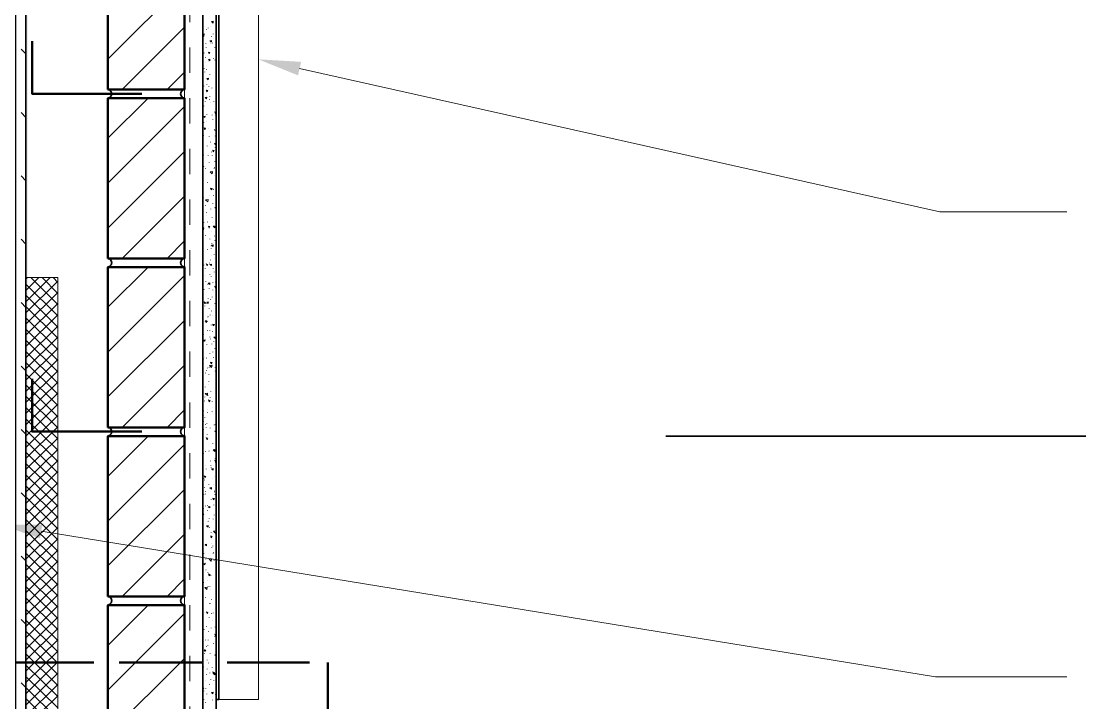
# Model space of a CAD drawing. Header units: inches. Extents: x 5 to 516, y -193 to 129.
# Drawn here: x 78.024 to 82.201, y -177.615 to -174.925 of the extents above; entities that cross this region are included whole.
import ezdxf

# ---------------------------------------------------------------- set-up
doc = ezdxf.new("R2010")
doc.units = ezdxf.units.IN
doc.header["$MEASUREMENT"] = 0
doc.linetypes.add('PDF_IMPORT', pattern=[1, 0.8, -0.2])
doc.layers.add('PDF8_Geometry', color=7, linetype='Continuous')
doc.layers.add('PDF8_Solid Fills', color=7, linetype='Continuous')

msp = doc.modelspace()

# ---------------------------------------------------------------- hatches: boundary and pattern name
at = {"layer": 'PDF8_Solid Fills', "transparency": 33554559}
msp.add_hatch(color=256, dxfattribs=at).paths.add_polyline_path([(78.0487701, -188.5757832), (78.0444044, -188.5757832), (78.0444044, -189.8902278), (78.0488489, -189.8857834), (78.0488487, -171.2291155), (78.0477376, -171.2291155)])

# ---------------------------------------------------------------- linework, layer by layer
at = {"layer": 'PDF8_Geometry', "lineweight": 35}
for points in [[(78.0021816, -189.8957837), (78.0021816, -171.2291155), (78.0432928, -171.2291155), (78.0432928, -189.8957837)], [(78.7410688, -179.7291162), (78.7410688, -171.2291155), (78.793291, -171.2291155), (78.793291, -179.7291162)], [(78.8044052, -171.6457817), (78.8044052, -177.6013378), (78.7932941, -177.6013378), (78.7932941, -171.6457817)]]:
    msp.add_lwpolyline(points, close=True, dxfattribs=at)
at = {"layer": 'PDF8_Geometry', "lineweight": 15}
for points in [[(78.7410688, -179.7291162), (78.7410688, -171.2291155), (78.6688466, -171.2291155), (78.6688466, -179.7291162)], [(78.7921801, -175.6791156), (78.7921801, -175.6802267)], [(78.1688483, -189.8957837), (78.1688483, -175.9368932), (78.0432928, -175.9368932), (78.0432928, -189.8957837)]]:
    msp.add_lwpolyline(points, close=True, dxfattribs=at)
at = {"layer": 'PDF8_Geometry', "linetype": 'PDF_IMPORT', "lineweight": 15, "ltscale": 0.084444}
msp.add_lwpolyline([(78.6899575, -179.7291162), (78.6899575, -171.229115)], dxfattribs=at)
at = {"layer": 'PDF8_Geometry', "lineweight": 15}
for points in [[(78.8044052, -171.6457822), (78.9599608, -171.6457822), (78.9599608, -177.6013384), (78.8044052, -177.6013384)], [(78.3666248, -175.0746709), (78.6688471, -174.7724487)], [(78.7821839, -174.9257821), (78.7821839, -174.9324488), (78.7755172, -174.9268933)], [(78.7821839, -174.9257824), (78.7755172, -174.9268935)], [(78.4232926, -175.1946706), (78.6688482, -174.949115)], [(78.7466242, -174.9757822), (78.745513, -174.9857822), (78.7410686, -174.9813378)], [(78.7466252, -174.9757815), (78.7410697, -174.9768926)], [(78.7477374, -174.9757815), (78.7477374, -174.9746704)], [(78.7555138, -174.9580045), (78.7555138, -174.9568933)], [(78.7621824, -174.9524491), (78.7621824, -174.951338)], [(78.771071, -174.9468938), (78.771071, -174.9457827)], [(78.7821839, -174.9768937), (78.7821839, -174.9757826)], [(78.7532939, -175.01356), (78.7532939, -175.0124489)], [(78.7755152, -175.0013372), (78.7688485, -175.0024483)], [(78.7755152, -175.0013381), (78.7755152, -175.0068936), (78.7688485, -175.0024492)], [(78.7721831, -175.0124489), (78.7721831, -175.0113378)], [(78.7755152, -174.9868933), (78.7755152, -174.9857822)], [(78.7788473, -175.0124489), (78.7788473, -175.0113378)], [(78.0432922, -175.0546706), (78.0244033, -175.0357817)], [(78.7466252, -175.0513374), (78.7466252, -175.0502263)], [(78.7544061, -175.0291149), (78.7544061, -175.0280038)], [(78.7688466, -175.0491153), (78.763291, -175.046893)], [(78.7688478, -175.049115), (78.7655145, -175.0546706), (78.7632923, -175.0468928)], [(78.788848, -175.0302271), (78.788848, -175.029116)], [(78.7510695, -175.0702266), (78.7510695, -175.0691155)], [(78.7521817, -175.090227), (78.7521817, -175.0891158)], [(78.7621824, -175.0835594), (78.7621824, -175.0824483)], [(78.7688466, -175.0757817), (78.7688466, -175.0813373), (78.763291, -175.0768929)], [(78.7688466, -175.075782), (78.763291, -175.0768931)], [(78.7832915, -175.0735598), (78.7832915, -175.0724487)], [(78.7877358, -175.0791152), (78.7877358, -175.0780041)], [(78.59996, -175.1946706), (78.6688489, -175.1257817)], [(78.7466252, -175.1135605), (78.7466252, -175.1124494)], [(78.7488496, -175.1257822), (78.7488496, -175.1246711)], [(78.7555138, -175.1168925), (78.7555138, -175.1157814)], [(78.7688466, -175.1357818), (78.7688466, -175.1346707)], [(78.7932923, -175.1180047), (78.7932923, -175.1168936)], [(78.7932923, -175.1346707), (78.7932923, -175.1335596)], [(79.1221814, -175.1124483), (81.6488483, -175.6768928), (82.1488483, -175.6768928)], [(78.742181, -175.1880042), (78.742181, -175.186893)], [(78.745513, -175.1813378), (78.745513, -175.1802266)], [(78.756626, -175.1746714), (78.756626, -175.1735603)], [(78.7632935, -175.1502265), (78.7621824, -175.1568932), (78.7566269, -175.1513376)], [(78.7632946, -175.1502268), (78.756628, -175.1513379)], [(78.7644023, -175.1824488), (78.7644023, -175.1813377)], [(78.7766274, -175.1891152), (78.7766274, -175.1880041)], [(78.3666248, -175.3868929), (78.5255137, -175.2291151)], [(78.7566249, -175.2246713), (78.7555138, -175.231338), (78.7499582, -175.2257824)], [(78.756626, -175.2246716), (78.7499593, -175.2257827)], [(78.7610702, -175.1991159), (78.7544036, -175.1968937)], [(78.7610715, -175.1991158), (78.7577382, -175.2035602), (78.7544048, -175.1968935)], [(78.7688466, -175.2224483), (78.7688466, -175.2213372)], [(78.3666248, -175.5646714), (78.6688471, -175.2624491)], [(78.7432932, -175.2368933), (78.7432932, -175.2357822)], [(78.7444054, -175.2602268), (78.7444054, -175.2591157)], [(78.7499618, -175.2424487), (78.7499618, -175.2413375)], [(78.7677389, -175.2346712), (78.7677389, -175.2335601)], [(78.7721831, -175.248004), (78.7721831, -175.2468929)], [(78.7844037, -175.2435597), (78.7844037, -175.2424486)], [(78.0432922, -175.3046706), (78.0244033, -175.2857817)], [(78.7499607, -175.3002261), (78.7488496, -175.3057817), (78.7432941, -175.3013372)], [(78.7499618, -175.3002263), (78.7432952, -175.3013375)], [(78.756626, -175.294671), (78.756626, -175.2935599)], [(78.7777396, -175.2957821), (78.7777396, -175.294671)], [(78.7810717, -175.3135603), (78.7810717, -175.3124492)], [(78.7932923, -175.2857825), (78.7877367, -175.2835603)], [(78.7932946, -175.2868934), (78.7910724, -175.2913378), (78.7877391, -175.28356)], [(78.7910724, -175.2957821), (78.7910724, -175.294671)], [(78.745513, -175.325782), (78.745513, -175.3246709)], [(78.7521817, -175.3480044), (78.7466261, -175.3457822)], [(78.752183, -175.3480042), (78.7488496, -175.3535598), (78.7466274, -175.345782)], [(78.7488496, -175.3524487), (78.7488496, -175.3513376)], [(78.7555138, -175.3202267), (78.7555138, -175.3191155)], [(78.7632946, -175.3480044), (78.7632946, -175.3468933)], [(78.7866281, -175.3535598), (78.7866281, -175.3524487)], [(78.788848, -175.356893), (78.788848, -175.3557819)], [(78.7432921, -175.3746709), (78.742181, -175.3802265), (78.7410699, -175.3802265)], [(78.7432932, -175.3746712), (78.7410709, -175.3746712)], [(78.7655145, -175.3813376), (78.7655145, -175.3802264)], [(78.7899602, -175.3791154), (78.7899602, -175.3780043)], [(78.7921801, -175.3680048), (78.7921801, -175.3668936)], [(78.3666248, -175.7413376), (78.6688471, -175.4391154)], [(78.7577382, -175.4180039), (78.7577382, -175.4168927)], [(78.771071, -175.4024489), (78.771071, -175.4013378)], [(78.7755152, -175.4424484), (78.7755152, -175.4413373)], [(78.7855159, -175.435782), (78.7799604, -175.4335598)], [(78.7855172, -175.4357818), (78.7821839, -175.4413374), (78.7799617, -175.4335596)], [(78.7932923, -175.4068932), (78.7866256, -175.4080043)], [(78.7932923, -175.4146707), (78.7866256, -175.408004)], [(78.7899602, -175.4235603), (78.7899602, -175.4224492)], [(78.7432932, -175.4535602), (78.7432932, -175.4524491)], [(78.7621824, -175.4568934), (78.7621824, -175.4557823)], [(78.7666267, -175.4835601), (78.7666267, -175.482449)], [(78.7777396, -175.4546713), (78.7777396, -175.4535602)], [(78.7877358, -175.4791159), (78.7877358, -175.4780048)], [(78.7410688, -175.5013372), (78.7444021, -175.4980039)], [(78.7444054, -175.498004), (78.741072, -175.4968929)], [(78.7510695, -175.5068937), (78.7510695, -175.5057825)], [(78.7788473, -175.5180043), (78.7699584, -175.5191154)], [(78.7788507, -175.518004), (78.7777396, -175.5268928), (78.7699618, -175.5191151)], [(78.7855159, -175.5080047), (78.7855159, -175.5068936)], [(78.7866281, -175.5024494), (78.7866281, -175.5013383)], [(78.0432922, -175.5546706), (78.0244033, -175.5357817)], [(78.7588504, -175.561337), (78.7588504, -175.5602259)], [(78.774403, -175.5491153), (78.774403, -175.5480042)], [(78.7855159, -175.5346714), (78.7855159, -175.5335603)], [(78.7932923, -175.5624492), (78.7932923, -175.5613381)], [(78.742181, -175.5868927), (78.742181, -175.5857816)], [(78.7777364, -175.5857826), (78.774403, -175.590227), (78.7710697, -175.5835603)], [(78.7777396, -175.5857827), (78.7710729, -175.5835605)], [(78.7799595, -175.5880049), (78.7799595, -175.5868938)], [(78.7832915, -175.590227), (78.7832915, -175.5891159)], [(78.4232926, -175.8613373), (78.6688482, -175.6157817)], [(78.745513, -175.6202269), (78.745513, -175.6191158)], [(78.7621813, -175.6291151), (78.7610702, -175.638004), (78.7521813, -175.6302262)], [(78.7621824, -175.6291154), (78.7521824, -175.6302266)], [(78.7655145, -175.6135605), (78.7655145, -175.6124494)], [(78.7799595, -175.6457826), (78.7799595, -175.6446714)], [(78.7832915, -175.6146705), (78.7832915, -175.6135593)], [(78.7510695, -175.652449), (78.7510695, -175.6513378)], [(78.7555138, -175.6813378), (78.7555138, -175.6802267)], [(78.756626, -175.6924485), (78.756626, -175.6913373)], [(78.7721831, -175.6668928), (78.7721831, -175.6657817)], [(78.7932923, -175.6591154), (78.7888478, -175.6602265)], [(78.7932923, -175.6646707), (78.7888478, -175.6602262)], [(78.745513, -175.7202262), (78.745513, -175.7191151)], [(78.759958, -175.7180041), (78.759958, -175.716893)], [(78.7688466, -175.7357823), (78.763291, -175.7335601)], [(78.7688478, -175.7357821), (78.7655145, -175.7402266), (78.7632923, -175.7335599)], [(78.7777396, -175.7013381), (78.7777396, -175.700227)], [(78.7799595, -175.7213373), (78.7799595, -175.7202262)], [(78.7888469, -175.7335599), (78.7877358, -175.7402266), (78.7821803, -175.734671)], [(78.788848, -175.7335602), (78.7821813, -175.7346713)], [(78.7444043, -175.7402262), (78.7432932, -175.7491151), (78.7410709, -175.748004)], [(78.7444054, -175.7402266), (78.741072, -175.7402266)], [(78.7521817, -175.7724486), (78.7521817, -175.7713375)], [(78.7655145, -175.7413376), (78.7655145, -175.7402265)], [(78.7755152, -175.7568937), (78.7755152, -175.7557826)], [(78.7866281, -175.7735597), (78.7866281, -175.7724486)], [(78.7899602, -175.7357823), (78.7899602, -175.7346712)], [(78.0432922, -175.8046706), (78.0244033, -175.7857818)], [(78.59996, -175.8613373), (78.6688489, -175.7924484)], [(78.7688466, -175.7846715), (78.7688466, -175.7835603)], [(78.7732908, -175.8124492), (78.7732908, -175.8113381)], [(78.7821839, -175.8080047), (78.7821839, -175.8146714), (78.7755172, -175.8091158)], [(78.7821839, -175.808005), (78.7755172, -175.8091161)], [(78.7766274, -175.8024485), (78.7766274, -175.8013374)], [(78.7877358, -175.7913379), (78.7877358, -175.7902267)], [(78.759958, -175.825782), (78.759958, -175.8246709)], [(78.7732908, -175.8235599), (78.7732908, -175.8224488)], [(78.7766274, -175.8502266), (78.7766274, -175.8491155)], [(78.7855159, -175.8468934), (78.7855159, -175.8457823)], [(78.3666248, -176.0535596), (78.5255137, -175.8957818)], [(78.7444054, -175.888004), (78.7444054, -175.8868929)], [(78.7499618, -175.902449), (78.7499618, -175.9013379)], [(78.7610702, -175.8846708), (78.7544036, -175.8824486)], [(78.7610715, -175.8846706), (78.7577382, -175.8902261), (78.7544048, -175.8824483)], [(78.7677389, -175.8802265), (78.7677389, -175.8791154)], [(78.7755152, -175.8835595), (78.7755152, -175.8891151), (78.7688485, -175.8846706)], [(78.7755152, -175.8835597), (78.7688485, -175.8846708)], [(78.771071, -175.8680048), (78.771071, -175.8668937)], [(78.7821839, -175.902449), (78.7821839, -175.9013379)], [(78.7866281, -175.8635605), (78.7866281, -175.8624494)], [(78.0432922, -175.9435595), (78.0499589, -175.9368929)], [(78.0432922, -175.9880044), (78.0944033, -175.9368933)], [(78.0432922, -176.0324493), (78.1388478, -175.9368938)], [(78.1688483, -176.04356), (78.0621816, -175.9368933)], [(78.1688483, -175.9991151), (78.1066261, -175.9368929)], [(78.1688483, -175.9557824), (78.1510705, -175.9368935)], [(78.3666248, -176.2313381), (78.6688471, -175.9291158)], [(78.7499618, -175.9280046), (78.7499618, -175.9268935)], [(78.7688466, -175.9246714), (78.7688466, -175.9235603)], [(78.774403, -175.9324489), (78.774403, -175.9313378)], [(78.7855159, -175.9157818), (78.7855159, -175.9146707)], [(78.0432922, -176.0757821), (78.1688478, -175.9513376)], [(78.1688483, -176.0880049), (78.0432928, -175.9624493)], [(78.7466252, -175.9846712), (78.7466252, -175.9835601)], [(78.7532939, -175.9535603), (78.7532939, -175.9524492)], [(78.7610702, -175.9635599), (78.7610702, -175.9624488)], [(78.7688466, -175.9580043), (78.7688466, -175.9635599), (78.7621799, -175.9591154)], [(78.7688466, -175.9580045), (78.7621799, -175.9591156)], [(78.7666267, -175.980227), (78.7666267, -175.9791159)], [(78.7799595, -175.9580045), (78.7799595, -175.9568934)], [(78.7932923, -175.9724484), (78.7877367, -175.9702262)], [(78.7932946, -175.9735593), (78.7910724, -175.9780037), (78.7877391, -175.9702259)], [(78.7910724, -175.9546713), (78.7910724, -175.9535602)], [(78.0432922, -176.120227), (78.1688478, -175.9957825)], [(78.1688483, -176.1324487), (78.0432928, -176.0068931)], [(78.7621824, -176.0191154), (78.7621824, -176.0180043)], [(78.771071, -176.0246708), (78.771071, -176.0235596)], [(78.7777396, -176.0135601), (78.7777396, -176.012449)], [(78.7810717, -175.9868934), (78.7810717, -175.9857823)], [(78.0432922, -176.0546707), (78.0244033, -176.0357818)], [(78.0432922, -176.1646707), (78.1688478, -176.0391152)], [(78.1688483, -176.1757825), (78.0432928, -176.0513381)], [(78.7521817, -176.0346715), (78.7466261, -176.0324493)], [(78.752183, -176.0346713), (78.7488496, -176.0402268), (78.7466274, -176.032449)], [(78.7488496, -176.0491153), (78.7488496, -176.0480042)], [(78.7544061, -176.0391157), (78.7544061, -176.0380046)], [(78.7621824, -176.0324491), (78.7621824, -176.0391157), (78.7566269, -176.0335602)], [(78.7621824, -176.0324493), (78.7566269, -176.0335605)], [(78.7644023, -176.0357825), (78.7644023, -176.0346714)], [(78.7666267, -176.0591149), (78.7666267, -176.0580038)], [(78.7755152, -176.0691157), (78.7755152, -176.0680045)], [(78.788848, -176.0402268), (78.788848, -176.0391157)], [(78.0432922, -176.2091156), (78.1688478, -176.0835601)], [(78.1688483, -176.2202263), (78.0432928, -176.0957818)], [(78.3666248, -176.4080043), (78.6688471, -176.1057821)], [(78.7566249, -176.1068939), (78.7555138, -176.1135606), (78.7499582, -176.108005)], [(78.756626, -176.106893), (78.7499593, -176.1080041)], [(78.7588504, -176.1102262), (78.7588504, -176.1091151)], [(78.7610702, -176.0924492), (78.7610702, -176.0913381)], [(78.7621824, -176.0913381), (78.7621824, -176.090227)], [(78.7699588, -176.0846706), (78.7699588, -176.0835595)], [(78.7810717, -176.0857828), (78.7810717, -176.0846717)], [(78.0432922, -176.2535594), (78.1688478, -176.1280038)], [(78.1688483, -176.2646712), (78.0432928, -176.1402267)], [(78.7588504, -176.1468937), (78.7588504, -176.1457826)], [(78.7688466, -176.1457826), (78.7688466, -176.1446715)], [(78.7732908, -176.1246712), (78.7732908, -176.1235601)], [(78.7788473, -176.1513379), (78.7788473, -176.1502268)], [(78.7866281, -176.1224491), (78.7799615, -176.1202269)], [(78.7866283, -176.1224489), (78.7821839, -176.1268933), (78.7799617, -176.1202267)], [(78.7921801, -176.1457826), (78.7921801, -176.1446715)], [(78.0432922, -176.2968932), (78.1688478, -176.1724488)], [(78.1688483, -176.309115), (78.0432928, -176.1835594)], [(78.7410688, -176.1880042), (78.7444021, -176.1846709)], [(78.7444054, -176.184671), (78.741072, -176.1835599)], [(78.7432932, -176.1624486), (78.7432932, -176.1613375)], [(78.7499607, -176.1824487), (78.7488496, -176.1880042), (78.7432941, -176.1835598)], [(78.7499618, -176.1824489), (78.7432952, -176.18356)], [(78.7466252, -176.1891153), (78.7466252, -176.1880042)], [(78.7688466, -176.1713382), (78.7688466, -176.1702271)], [(78.771071, -176.1802268), (78.771071, -176.1791157)], [(78.7932923, -176.1713382), (78.7844034, -176.1724494)], [(78.7932923, -176.1780046), (78.7932923, -176.1802268), (78.7844034, -176.172449)], [(78.7844037, -176.1902264), (78.7844037, -176.1891153)], [(78.0432922, -176.3413381), (78.1688478, -176.2168937)], [(78.1688483, -176.3535599), (78.0432928, -176.2280043)], [(78.742181, -176.1980038), (78.742181, -176.1968927)], [(78.756626, -176.2024492), (78.756626, -176.2013381)], [(78.7688466, -176.2357823), (78.7688466, -176.2346712)], [(78.7766274, -176.199116), (78.7766274, -176.1980049)], [(78.7799595, -176.2313381), (78.7799595, -176.230227)], [(78.7877358, -176.2168931), (78.7877358, -176.215782)], [(78.0432922, -176.3857819), (78.1688478, -176.2602263)], [(78.1688483, -176.3968937), (78.0432928, -176.2724492)], [(78.7432921, -176.2568935), (78.742181, -176.262449), (78.7410699, -176.262449)], [(78.7432932, -176.2568937), (78.7410709, -176.2568937)], [(78.7488496, -176.2513373), (78.7488496, -176.2502261)], [(78.7544061, -176.2580048), (78.7544061, -176.2568937)], [(78.7555138, -176.2546716), (78.7555138, -176.2535605)], [(78.7777364, -176.2724485), (78.774403, -176.2768929), (78.7710697, -176.2702262)], [(78.7777396, -176.2724486), (78.7710729, -176.2702264)], [(78.7832915, -176.2524495), (78.7832915, -176.2513383)], [(78.0432922, -176.3046707), (78.0244033, -176.2857818)], [(78.0432922, -176.4302268), (78.1688478, -176.3046712)], [(78.1688483, -176.4413375), (78.0432928, -176.316893)], [(78.4232926, -176.528004), (78.6688482, -176.2824484)], [(78.7521817, -176.3135603), (78.7521817, -176.3124492)], [(78.7555138, -176.3046707), (78.7555138, -176.3035596)], [(78.759958, -176.2946711), (78.759958, -176.29356)], [(78.7666267, -176.2913379), (78.7666267, -176.2902268)], [(78.7777374, -176.282449), (78.7755152, -176.2913379), (78.7677374, -176.2835601)], [(78.7777396, -176.2824494), (78.7677396, -176.2835605)], [(78.7899602, -176.292449), (78.7899602, -176.2913378)], [(78.7899602, -176.3057818), (78.7899602, -176.3046706)], [(78.0432922, -176.4735595), (78.1688478, -176.349115)], [(78.1688483, -176.4857824), (78.0432928, -176.3602268)], [(78.7632946, -176.3580041), (78.7632946, -176.356893)], [(78.7644023, -176.3202267), (78.7644023, -176.3191156)], [(78.7644023, -176.3468935), (78.7644023, -176.3457823)], [(78.0432922, -176.5180044), (78.1688478, -176.3935599)], [(78.759958, -176.3935605), (78.749958, -176.3946716)], [(78.7599615, -176.3935601), (78.7588504, -176.402449), (78.7499615, -176.3946712)], [(78.7499618, -176.3691159), (78.7499618, -176.3680048)], [(78.7610702, -176.402449), (78.7610702, -176.4013379)], [(78.7721831, -176.3857819), (78.7721831, -176.3846708)], [(78.0432922, -176.5624493), (78.1688478, -176.4368937)], [(78.1688483, -176.5302273), (78.0432928, -176.4046717)], [(78.7477374, -176.4246715), (78.7477374, -176.4235604)], [(78.7488496, -176.4091154), (78.7488496, -176.4080043)], [(78.7699588, -176.4213383), (78.7632921, -176.419116)], [(78.7699589, -176.421338), (78.7655145, -176.4268936), (78.7632923, -176.4191158)], [(78.7699588, -176.4113375), (78.7699588, -176.4102264)], [(78.7777396, -176.4257825), (78.7777396, -176.4246714)], [(78.0432922, -176.6068931), (78.1688478, -176.4813375)], [(78.1688483, -176.57356), (78.0432928, -176.4491155)], [(78.59996, -176.528004), (78.6688489, -176.4591151)], [(78.7432932, -176.4635599), (78.7432932, -176.4624488)], [(78.745513, -176.480227), (78.745513, -176.4791159)], [(78.7588504, -176.4580046), (78.7588504, -176.4568935)], [(78.7588504, -176.4702263), (78.7588504, -176.4691152)], [(78.7777396, -176.464671), (78.7777396, -176.4635599)], [(78.7810717, -176.4513382), (78.7810717, -176.4502271)], [(78.0432922, -176.6502269), (78.1688478, -176.5257824)], [(78.1688483, -176.6180049), (78.0432928, -176.4935604)], [(78.7410688, -176.5135601), (78.743291, -176.5046712)], [(78.7432932, -176.5046716), (78.7410709, -176.5046716)], [(78.7488496, -176.4902266), (78.7488496, -176.4891155)], [(78.7510695, -176.5168933), (78.7510695, -176.5157822)], [(78.756626, -176.5135601), (78.756626, -176.512449)], [(78.7855159, -176.5191155), (78.7855159, -176.5180044)], [(78.7899602, -176.5168933), (78.7899602, -176.5157822)], [(78.0432922, -176.5546707), (78.0244033, -176.5357818)], [(78.1688483, -176.6624486), (78.0432928, -176.5380042)], [(78.3666248, -176.7213374), (78.5255137, -176.5624485)], [(78.7432932, -176.5357826), (78.7432932, -176.5346715)], [(78.7610702, -176.5713378), (78.7544036, -176.5691156)], [(78.7610715, -176.5713376), (78.7577382, -176.5768932), (78.7544048, -176.5691154)], [(78.7544061, -176.5291151), (78.7544061, -176.5280039)], [(78.7544061, -176.5691157), (78.7544061, -176.5680046)], [(78.7577382, -176.5557818), (78.7577382, -176.5546707)], [(78.7577382, -176.5702268), (78.7577382, -176.5691156)], [(78.7699588, -176.5313372), (78.7699588, -176.5302261)], [(78.7932923, -176.5413379), (78.7888478, -176.542449)], [(78.7932923, -176.5468932), (78.7888478, -176.5424488)], [(78.0432922, -176.6946707), (78.1688478, -176.5702262)], [(78.1688483, -176.7068935), (78.0432928, -176.581338)], [(78.3666248, -176.8980048), (78.6688471, -176.5957825)], [(78.7799595, -176.5924492), (78.7799595, -176.5913381)], [(78.7921801, -176.5713378), (78.7921801, -176.5702267)], [(78.0432922, -176.7391156), (78.1688478, -176.6146711)], [(78.1688483, -176.7513373), (78.0432928, -176.6257817)], [(78.7432932, -176.6313377), (78.7432932, -176.6302265)], [(78.7521817, -176.6246713), (78.7521817, -176.6235601)], [(78.7644023, -176.6235602), (78.7644023, -176.6224491)], [(78.7655145, -176.6213381), (78.7655145, -176.6202269)], [(78.7888469, -176.6157825), (78.7877358, -176.6224491), (78.7821803, -176.6168936)], [(78.788848, -176.6157827), (78.7821813, -176.6168938)], [(78.7899602, -176.652449), (78.7899602, -176.6513379)], [(78.7932923, -176.6124484), (78.7932923, -176.6113373)], [(78.0432922, -176.7835593), (78.1688478, -176.6580038)], [(78.1688483, -176.7946711), (78.0432928, -176.6702267)], [(78.7499618, -176.6802268), (78.7499618, -176.6791157)], [(78.7544061, -176.6924485), (78.7544061, -176.6913374)], [(78.771071, -176.6613376), (78.771071, -176.6602265)], [(78.7721831, -176.6780047), (78.7721831, -176.6768936)], [(78.774403, -176.6868932), (78.774403, -176.6857821)], [(78.7821839, -176.6902264), (78.7755172, -176.6913375)], [(78.7821839, -176.6902273), (78.7821839, -176.6968939), (78.7755172, -176.6913384)], [(78.7932923, -176.6580044), (78.7888478, -176.6568933)], [(78.7932946, -176.6602264), (78.7910724, -176.6635597), (78.7888502, -176.656893)], [(78.7910724, -176.668004), (78.7910724, -176.6668928)], [(78.0432922, -176.8280042), (78.1688478, -176.7024487)], [(78.1688483, -176.8391149), (78.0432928, -176.7146704)], [(78.742181, -176.7257817), (78.742181, -176.7246705)], [(78.7444054, -176.729116), (78.7444054, -176.7280049)], [(78.7532939, -176.7213374), (78.7466272, -176.7191152)], [(78.7532941, -176.7213372), (78.7488496, -176.7257817), (78.7466274, -176.719115)], [(78.7477374, -176.7357824), (78.7477374, -176.7346713)], [(78.7788473, -176.730227), (78.7788473, -176.7291159)], [(78.788848, -176.7235595), (78.788848, -176.7224484)], [(78.0432922, -176.8713381), (78.1688478, -176.7468936)], [(78.1688483, -176.8835598), (78.0432928, -176.7580042)], [(78.3666248, -177.0746711), (78.6688471, -176.7724488)], [(78.7477374, -176.7646712), (78.7477374, -176.7635601)], [(78.7644023, -176.7535594), (78.7644023, -176.7524483)], [(78.7755152, -176.7646709), (78.7755152, -176.7713376), (78.7688485, -176.7668932)], [(78.7755152, -176.7646712), (78.7688485, -176.7668934)], [(78.7832915, -176.7524495), (78.7832915, -176.7513384)], [(78.7866281, -176.7791151), (78.7866281, -176.778004)], [(78.0432922, -176.8046707), (78.0244033, -176.7857818)], [(78.0432922, -176.9157818), (78.1688478, -176.7913374)], [(78.1688483, -176.9280047), (78.0432928, -176.8024491)], [(78.745513, -176.792449), (78.745513, -176.7913379)], [(78.7510695, -176.7913379), (78.7510695, -176.7902268)], [(78.7521817, -176.7824494), (78.7521817, -176.7813383)], [(78.774403, -176.8135604), (78.774403, -176.8124493)], [(78.7866249, -176.8091159), (78.7832915, -176.8135604), (78.7799582, -176.8068937)], [(78.7866281, -176.809115), (78.7799615, -176.8068928)], [(78.7866281, -176.7835593), (78.7866281, -176.7824482)], [(78.788848, -176.792449), (78.788848, -176.7913379)], [(78.7921801, -176.8180046), (78.7921801, -176.8168935)], [(78.0432922, -176.9602267), (78.1688478, -176.8346712)], [(78.1688483, -176.9713374), (78.0432928, -176.846893)], [(78.7432932, -176.8480046), (78.7432932, -176.8468934)], [(78.7521817, -176.8391149), (78.7521817, -176.8380038)], [(78.759958, -176.8368928), (78.759958, -176.8357817)], [(78.759958, -176.8568931), (78.759958, -176.855782)], [(78.7688466, -176.8402269), (78.7688466, -176.8457824), (78.7621799, -176.841338)], [(78.7688466, -176.8402271), (78.7621799, -176.8413382)], [(78.7844037, -176.8346706), (78.7844037, -176.8335595)], [(78.0432922, -177.0046716), (78.1688478, -176.8791161)], [(78.1688483, -177.0157823), (78.0432928, -176.8913379)], [(78.7410688, -176.8746713), (78.7444021, -176.8702268)], [(78.7444054, -176.870227), (78.741072, -176.870227)], [(78.7621824, -176.8991159), (78.7621824, -176.8980047)], [(78.7644023, -176.8957827), (78.7644023, -176.8946715)], [(78.7666267, -176.8891151), (78.7666267, -176.888004)], [(78.7821839, -176.8902262), (78.7821839, -176.8891151)], [(78.7855159, -176.8746713), (78.7855159, -176.8735602)], [(78.0432922, -177.0480044), (78.1688478, -176.9235599)], [(78.1688483, -177.0602272), (78.0432928, -176.9346716)], [(78.103292, -176.9380043), (81.6310701, -177.5124488), (82.148848, -177.5124488)], [(78.7621824, -176.9146708), (78.7555158, -176.9157819)], [(78.7621824, -176.9146716), (78.7621824, -176.9213383), (78.7555158, -176.9157828)], [(78.7677389, -176.9224482), (78.7677389, -176.9213371)], [(78.7732908, -176.9424486), (78.7732908, -176.9413374)], [(78.7788473, -176.9457818), (78.7788473, -176.9446706)], [(78.7921801, -176.9357822), (78.7832912, -176.9368933)], [(78.7921835, -176.9357818), (78.7910724, -176.9446707), (78.7832946, -176.9368929)], [(78.0432922, -177.0924493), (78.1688478, -176.9680048)], [(78.1688483, -177.104671), (78.0432928, -176.9791154)], [(78.4232926, -177.1946707), (78.6688482, -176.9491151)], [(78.7777364, -176.9580044), (78.774403, -176.9635599), (78.7721808, -176.9557822)], [(78.7777396, -176.9580046), (78.7721841, -176.9557824)], [(78.7732908, -176.9602267), (78.7732908, -176.9591156)], [(78.7766274, -176.9880045), (78.7766274, -176.9868934)], [(78.0432922, -177.136893), (78.1688478, -177.0124486)], [(78.1688483, -177.1491159), (78.0432928, -177.0235603)], [(78.7444054, -177.0257819), (78.7444054, -177.0246708)], [(78.7466252, -176.995782), (78.7466252, -176.9946709)], [(78.7555138, -176.9891153), (78.7555138, -176.995782), (78.7499582, -176.9902264)], [(78.7555138, -176.9891156), (78.7499582, -176.9902267)], [(78.7766274, -177.0013373), (78.7766274, -177.0002262)], [(78.7810717, -176.9968931), (78.7810717, -176.9957819)], [(78.7821839, -177.026893), (78.7821839, -177.0257819)], [(78.7832915, -177.0213376), (78.7832915, -177.0202265)], [(78.0432922, -177.0546707), (78.0244033, -177.0357819)], [(78.0432922, -177.1813379), (78.1688478, -177.0557824)], [(78.1688483, -177.1924486), (78.0432928, -177.0680041)], [(78.7499607, -177.0635601), (78.7488496, -177.0702268), (78.7432941, -177.0657824)], [(78.7499618, -177.0635604), (78.7432952, -177.0657826)], [(78.7532939, -177.0480044), (78.7532939, -177.0468932)], [(78.7755141, -177.0468929), (78.774403, -177.0557818), (78.7655141, -177.048004)], [(78.7755152, -177.0468933), (78.7655152, -177.0480044)], [(78.774403, -177.0568929), (78.774403, -177.0557818)], [(78.7855159, -177.0535597), (78.7855159, -177.0524486)], [(78.7877358, -177.0491154), (78.7877358, -177.0480043)], [(78.0432922, -177.2257817), (78.1688478, -177.1002261)], [(78.7532939, -177.0913382), (78.7532939, -177.0902271)], [(78.7610702, -177.1013378), (78.7610702, -177.1002267)], [(78.7699588, -177.1080042), (78.7632921, -177.105782)], [(78.76996, -177.1080051), (78.7666267, -177.1135606), (78.7632934, -177.1057829)], [(78.7721831, -177.1124484), (78.7721831, -177.1113373)], [(78.0432922, -177.2691155), (78.1688478, -177.1446711)], [(78.1688483, -177.2368935), (78.0432928, -177.112449)], [(78.59996, -177.1946707), (78.6688489, -177.1257818)], [(78.7432921, -177.1391149), (78.742181, -177.1446705), (78.7410699, -177.1446705)], [(78.7432932, -177.1391152), (78.7410709, -177.1391152)], [(78.742181, -177.1380041), (78.742181, -177.136893)], [(78.7577382, -177.1313377), (78.7577382, -177.1302266)], [(78.0432922, -177.3135604), (78.1688478, -177.189116)], [(78.1688483, -177.2813373), (78.0432928, -177.1557817)], [(78.7577371, -177.158004), (78.756626, -177.1668929), (78.7488482, -177.1591152)], [(78.7577382, -177.1580044), (78.7488493, -177.1591155)], [(78.7621824, -177.1568933), (78.7621824, -177.1557822)], [(78.7688466, -177.1557823), (78.7688466, -177.1546712)], [(78.7699588, -177.168004), (78.7699588, -177.1668929)], [(78.0432922, -177.3580042), (78.1688478, -177.2324486)], [(78.1688483, -177.3257822), (78.0432928, -177.2002266)], [(78.3666248, -177.3880041), (78.5255137, -177.2291152)], [(78.7521817, -177.1991161), (78.7521817, -177.198005)], [(78.7677389, -177.2235596), (78.7677389, -177.2224484)], [(78.7699588, -177.2235596), (78.7699588, -177.2224484)], [(78.7755152, -177.2080046), (78.7755152, -177.2068935)], [(78.0432922, -177.4024491), (78.1688478, -177.2768935)], [(78.1688483, -177.369116), (78.0432928, -177.2446715)], [(78.3666248, -177.5646715), (78.6688471, -177.2624493)], [(78.7477374, -177.260227), (78.7477374, -177.2591159)], [(78.7610702, -177.2580049), (78.7555147, -177.2557826)], [(78.7610715, -177.2580047), (78.7577382, -177.2624491), (78.7555159, -177.2557825)], [(78.7632946, -177.260227), (78.7632946, -177.2591159)], [(78.7655145, -177.2791151), (78.7655145, -177.278004)], [(78.7755152, -177.2624491), (78.7755152, -177.261338)], [(78.7821839, -177.2613381), (78.7821839, -177.260227)], [(78.0432922, -177.3046708), (78.0244033, -177.2857819)], [(78.1688483, -177.4135598), (78.0432928, -177.2891153)], [(78.7555138, -177.3146715), (78.7555138, -177.3135604)], [(78.7732908, -177.3202268), (78.7732908, -177.3191157)], [(78.7788473, -177.2891158), (78.7788473, -177.2880047)], [(78.7899602, -177.3157826), (78.7899602, -177.3146714)], [(78.0432922, -177.4457818), (78.1688478, -177.3213373)], [(78.1688483, -177.4580047), (78.0432928, -177.3324491)], [(78.7466252, -177.3268932), (78.7466252, -177.3257821)], [(78.7632946, -177.3346707), (78.7632946, -177.3335596)], [(78.7877358, -177.354671), (78.7877358, -177.3535599)], [(78.7932923, -177.3446714), (78.7888478, -177.3435603)], [(78.7932946, -177.3468934), (78.7910724, -177.3502267), (78.7888502, -177.3435601)], [(78.0432922, -177.4902267), (78.1688478, -177.3657822)], [(78.1688483, -177.5024496), (78.0432928, -177.376894)], [(78.7521817, -177.3668927), (78.7521817, -177.3657816)], [(78.7555138, -177.3924484), (78.7555138, -177.3913373)], [(78.7610702, -177.3902262), (78.7610702, -177.3891151)], [(78.7621824, -177.3668927), (78.7621824, -177.3657816)], [(78.7832915, -177.3813377), (78.7832915, -177.3802266)], [(78.7932923, -177.3935606), (78.7932923, -177.3924495)], [(78.0432922, -177.5346716), (78.1688478, -177.4102271)], [(78.1688483, -177.5468933), (78.0432928, -177.4213378)], [(78.3666248, -177.7413378), (78.6688471, -177.4391155)], [(78.7532939, -177.4068934), (78.7466272, -177.4057822)], [(78.7532952, -177.4068931), (78.7499618, -177.4124487), (78.7466285, -177.405782)], [(78.7477374, -177.4213383), (78.7477374, -177.4202272)], [(78.7577382, -177.4457818), (78.7577382, -177.4446707)], [(78.7699588, -177.4202262), (78.7699588, -177.419115)], [(78.7932923, -177.4235605), (78.7888478, -177.4246716)], [(78.7932923, -177.4291158), (78.7888478, -177.4246714)], [(78.0432922, -177.5791154), (78.1688478, -177.4535598)], [(78.1688483, -177.5902272), (78.0432928, -177.4657827)], [(78.7432932, -177.4735596), (78.7432932, -177.4724485)], [(78.7577382, -177.4813382), (78.7577382, -177.4802271)], [(78.7632946, -177.4580047), (78.7632946, -177.4568935)], [(78.7777396, -177.4746718), (78.7777396, -177.4735607)], [(78.0432922, -177.6235603), (78.1688478, -177.4980047)], [(78.1688483, -177.6346709), (78.0432928, -177.5102265)], [(78.7499618, -177.5257819), (78.7499618, -177.5246708)], [(78.7555138, -177.5024496), (78.7555138, -177.5013384)], [(78.7688466, -177.4980042), (78.7688466, -177.496893)], [(78.7721831, -177.5235598), (78.7721831, -177.5224487)], [(78.7866249, -177.4946707), (78.7832915, -177.5002263), (78.7799582, -177.4924485)], [(78.7866281, -177.494671), (78.7799615, -177.4924487)], [(78.7888469, -177.498005), (78.7877358, -177.5046717), (78.7821803, -177.4991161)], [(78.788848, -177.4980042), (78.7821813, -177.4991153)], [(78.7844037, -177.5280041), (78.7844037, -177.526893)], [(78.0432922, -177.5546708), (78.0244033, -177.5357819)], [(78.0432922, -177.666893), (78.1688478, -177.5424485)], [(78.1688483, -177.6791158), (78.0432928, -177.5535603)], [(78.7410688, -177.5613372), (78.7444021, -177.5568927)], [(78.7444054, -177.5568929), (78.741072, -177.5557818)], [(78.745513, -177.5680047), (78.745513, -177.5668936)], [(78.7532939, -177.5580051), (78.7532939, -177.556894)], [(78.7677389, -177.5424491), (78.7677389, -177.5413379)], [(78.0432922, -177.7113379), (78.1688478, -177.5868934)], [(78.1688483, -177.7235596), (78.0432928, -177.598004)], [(78.745513, -177.6013378), (78.745513, -177.6002267)], [(78.7510695, -177.6135607), (78.7510695, -177.6124496)], [(78.756626, -177.5802264), (78.756626, -177.5791153)], [(78.7821828, -177.5724487), (78.7810717, -177.5791154), (78.7755161, -177.5735598)], [(78.7821839, -177.572449), (78.7755172, -177.5735601)], [(78.7788473, -177.60356), (78.7788473, -177.6024488)], [(78.7810717, -177.5902272), (78.7810717, -177.589116)], [(78.7910724, -177.5813375), (78.7910724, -177.5802264)]]:
    msp.add_lwpolyline(points, dxfattribs=at)
at = {"layer": 'PDF8_Geometry', "lineweight": 50}
for points in [[(78.3666248, -175.1946714), (78.3666248, -174.5624491), (78.6688471, -174.5624491), (78.6688471, -175.1946714)], [(78.3666248, -175.8613381), (78.3666248, -175.2291159), (78.6688471, -175.2291159), (78.6688471, -175.8613381)], [(78.3666248, -176.5280048), (78.3666248, -175.8957826), (78.6688471, -175.8957826), (78.6688471, -176.5280048)], [(78.3666248, -177.1946716), (78.3666248, -176.5624493), (78.6688471, -176.5624493), (78.6688471, -177.1946716)], [(78.3666248, -177.8613383), (78.3666248, -177.229116), (78.6688471, -177.229116), (78.6688471, -177.8613383)]]:
    msp.add_lwpolyline(points, close=True, dxfattribs=at)
for points in [[(78.4999618, -175.2113377), (78.0677396, -175.2113377), (78.0677396, -175.0035599)], [(78.4999618, -176.5446711), (78.0677396, -176.5446711), (78.0677396, -176.3368933)]]:
    msp.add_lwpolyline(points, dxfattribs=at)
at = {"layer": 'PDF8_Geometry', "lineweight": 35}
for points in [[(78.3666248, -175.2291159), (78.3744026, -175.2257825), (78.3799582, -175.220227), (78.3821804, -175.2113381), (78.3799582, -175.2035603), (78.3744026, -175.1968936), (78.3666248, -175.1946714)], [(78.6688484, -175.1946706), (78.6610706, -175.1968928), (78.655515, -175.2035594), (78.6532928, -175.2113372), (78.655515, -175.2202261), (78.6610706, -175.2257817), (78.6688484, -175.229115)], [(78.3666248, -175.8957826), (78.3744026, -175.8924492), (78.3799582, -175.8868937), (78.3821804, -175.8780048), (78.3799582, -175.870227), (78.3744026, -175.8635604), (78.3666248, -175.8613381)], [(78.6688484, -175.8613373), (78.6610706, -175.8635595), (78.655515, -175.8702262), (78.6532928, -175.8780039), (78.655515, -175.8868928), (78.6610706, -175.8924484), (78.6688484, -175.8957817)], [(78.3666248, -176.5624493), (78.3744026, -176.559116), (78.3799582, -176.5535604), (78.3821804, -176.5446715), (78.3799582, -176.5368937), (78.3744026, -176.5302271), (78.3666248, -176.5280049)], [(78.6688484, -176.528004), (78.6610706, -176.5302262), (78.655515, -176.5368929), (78.6532928, -176.5446707), (78.655515, -176.5535596), (78.6610706, -176.5591151), (78.6688484, -176.5624484)], [(80.5677381, -176.5624493), (85.5788497, -176.5624493)], [(78.3666248, -177.229116), (78.3744026, -177.2257827), (78.3799582, -177.2202271), (78.3821804, -177.2113382), (78.3799582, -177.2035605), (78.3744026, -177.1968938), (78.3666248, -177.1946716)], [(78.6688484, -177.1946707), (78.6610706, -177.1968929), (78.655515, -177.2035596), (78.6532928, -177.2113374), (78.655515, -177.2202263), (78.6610706, -177.2257818), (78.6688484, -177.2291152)]]:
    msp.add_lwpolyline(points, dxfattribs=at)
at = {"layer": 'PDF8_Geometry', "linetype": 'PDF_IMPORT', "lineweight": 50, "ltscale": 0.406667}
msp.add_lwpolyline([(82.1155152, -179.1535603), (82.1155152, -180.7568939), (77.1355133, -180.7568941), (77.135514, -177.4557821), (79.2344022, -177.4557825), (79.2344047, -179.1535598), (82.1155162, -179.1535603)], dxfattribs=at)
at = {"layer": 'PDF8_Solid Fills', "lineweight": 15, "transparency": 33554559}
msp.add_solid([(78.0477365, -171.2291155), (78.0488476, -189.8957837), (78.0477365, -189.8957837)], dxfattribs=at)
at = {"layer": 'PDF8_Solid Fills', "lineweight": 50, "transparency": 33554559}
for points in [[(79.1166249, -175.139115), (78.9599582, -175.0757817), (79.1288471, -175.0857817)], [(78.0988478, -176.9657821), (77.9388478, -176.9113376), (78.1077367, -176.9113376)]]:
    msp.add_solid(points, dxfattribs=at)

doc.saveas('drawing.dxf')
